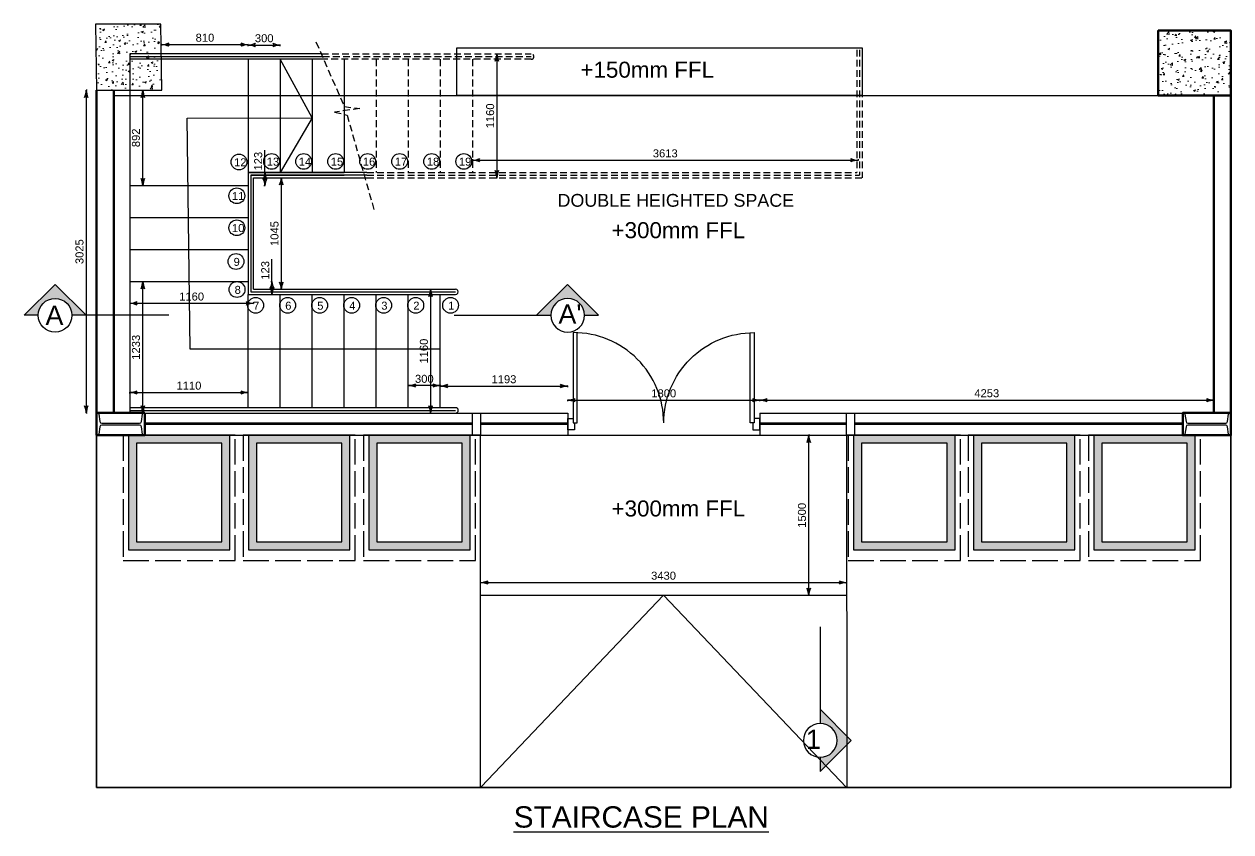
# Model space of a CAD drawing. Header units: millimetres. Extents: x 68727 to 319899, y -4876 to 265722.
# Drawn here: x 160674 to 171979, y 9006 to 16577 of the extents above; entities that cross this region are included whole.
import ezdxf

# ---------------------------------------------------------------- set-up
doc = ezdxf.new("R2010")
doc.units = ezdxf.units.MM
for name, pattern in [('ACAD_ISO02W100', [15, 12, -3]), ('DASHED2', [0.375, 0.25, -0.125]), ('HIDDEN', [9.525, 6.35, -3.175])]:
    doc.linetypes.add(name, pattern=pattern)
for name, color, linetype, lineweight in [('A-FURN', 6, 'Continuous', 35), ('DIMENTIONS', 7, 'Continuous', 25), ('HACH', 252, 'Continuous', 13), ('HAT', 9, 'Continuous', 13), ('LS_DR_Wall', 7, 'Continuous', 35), ('SECTIONS', 10, 'Continuous', 25), ('wall', 5, 'Continuous', 30), ('Walls', 2, 'Continuous', 30)]:
    doc.layers.add(name, color=color, linetype=linetype, lineweight=lineweight)
for name, color, linetype in [('beam', 1, 'DASHED2'), ('COL', 4, 'Continuous'), ('FURNITURE', 24, 'Continuous'), ('glass', 151, 'Continuous'), ('POLY', 6, 'Continuous'), ('TEXT', 2, 'Continuous'), ('Walls & Columns', 7, 'Continuous')]:
    doc.layers.add(name, color=color, linetype=linetype)
doc.layers.add('Furnitures', color=7, linetype='Continuous', lineweight=25, true_color=0x753b00)
doc.styles.add('2010 G', font='times.ttf')
doc.styles.add('ANNTEXT', font='romans.shx')
doc.styles.get("Standard").update_dxf_attribs({"font": 'arial.ttf'})
doc.dimstyles.new('SC-25', dxfattribs={"dimtxt": 75, "dimasz": 0.4, "dimexe": 1, "dimexo": 100, "dimgap": 25, "dimtad": 1, "dimdec": 0, "dimzin": 0, "dimdsep": 46, "dimtxsty": 'Standard', "dimblk1": 'A1', "dimblk2": 'A1', "dimsah": 1, "dimcen": 0.09, "dimdle": 3, "dimclrd": 1, "dimclre": 1, "dimclrt": 1, "dimadec": 0, "dimazin": 0, "dimtfac": 1, "dimtdec": 0, "dimtofl": 0, "dimtmove": 0, "dimatfit": 2, "dimldrblk": 'A1', "dimfxl": 10, "dimfxlon": 1, "dimtolj": 1, "dimtzin": 0, "dimarcsym": 0})
pattern_1 = [(50, (-671580.46, -178577.38), (182.18467, -15.939086), [19.05, -209.55]), (355, (-671580.46, -178577.38), (-35.24342, 191.056845), [15.24, -167.640584]), (100.451445, (-671565.28, -178578.71), (146.941247, 175.117752), [16.19001, -178.090245]), (46.1842, (-671580.46, -178526.58), (271.07904, -42.04233), [28.575, -314.325]), (96.635558, (-671557.87, -178530.08), (237.404134, 247.426125), [24.28502, -267.13561]), (351.18415, (-671580.46, -178526.58), (237.40413, 247.426125), [22.85997, -251.45973]), (21, (-671555.06, -178539.28), (151.61439, -102.265198), [19.05, -209.55]), (326, (-671555.06, -178539.28), (61.80203, 184.187966), [15.24, -167.64]), (71.451445, (-671542.43, -178547.8), (213.41642, 81.92277), [16.19001, -178.089938]), (37.5, (-671580.465, -178577.38), (3.0886033, 84.555039), [0, -165.608, 0, -170.18, 0, -168.275]), (7.5, (-671580.46, -178577.38), (66.8196625, 100.180575), [0, -97.028, 0, -161.798, 0, -64.135]), (327.5, (-671637.107, -178577.38), (135.590595, -5.728744), [0, -63.5, 0, -198.12, 0, -262.89]), (317.5, (-671662.51, -178577.38), (148.129181, 25.426491), [0, -82.55, 0, -131.572, 0, -186.69])]

# ---------------------------------------------------------------- blocks, each defined once
blk = doc.blocks.new('SECL')
at = {"layer": 'Walls', "linetype": 'Continuous'}
blk.add_hatch(color=252, dxfattribs=at).paths.add_polyline_path([(144.9, -140.4), (0, -285.3), (0, -219.4, 0.414214), (79, -140.4, 0.414214), (0, -61.3), (0, 4.6)])
at = {"layer": 'beam', "color": 1, "linetype": 'Continuous', "ltscale": 0.5}
blk.add_lwpolyline([(0, -61.3), (0, 4.6), (145, -140.7), (0, -286.5), (0, -219.4)], dxfattribs=at)
at = {"layer": 'Walls', "color": 1, "linetype": 'Continuous'}
blk.add_line((0, -672.4), (0, -219.4), dxfattribs=at)
blk.add_circle((0, -140.4), 79, dxfattribs=at)
blk = doc.blocks.new('COL')
at = {"layer": 'COL'}
blk.add_lwpolyline([(451, 0), (441, 0, -0.374036), (430, 9), (420, 80, 0.374036), (403, 95), (48, 95, 0.374036), (31, 80), (21, 9, -0.374036), (10, 0), (0, 0), (0, 209), (10, 209, -0.374036), (21, 199), (31, 128, 0.374036), (48, 113), (403, 113, 0.374036), (420, 128), (430, 199, -0.374036), (441, 209), (451, 209)], format="xyb", close=True, dxfattribs=at)
at = {"layer": 'LS_DR_Wall', "lineweight": 50, "ltscale": 0.25}
blk.add_lwpolyline([(451, 209), (0, 209), (0, 0), (451, 0)], close=True, dxfattribs=at)
blk = doc.blocks.new('STR')
at = {"layer": 'FURNITURE', "linetype": 'HIDDEN', "ltscale": 10}
for p, q in [((1083, 3415), (3045, 3415)), ((6096, 3455), (6096, 2305)), ((6121, 3455), (6121, 2280)), ((6146, 3455), (6146, 2255)), ((1092, 3390), (3045, 3390)), ((3045, 3365), (1101, 3365)), ((1593, 3365), (1593, 2305)), ((1893, 3365), (1893, 2305)), ((2193, 3365), (2193, 2305)), ((2493, 3365), (2493, 2305)), ((1506, 2305), (6096, 2305)), ((1506, 2305), (5446, 2305)), ((1506, 2280), (6121, 2280)), ((1506, 2280), (5471, 2280)), ((1506, 2255), (6146, 2255))]:
    blk.add_line(p, q, dxfattribs=at)
at = {"layer": 'FURNITURE'}
for p, q in [((-717, 3390), (1092, 3390)), ((1101, 3365), (-717, 3365)), ((393, 3365), (393, 2305)), ((693, 3365), (693, 2305)), ((993, 3365), (993, 2305)), ((1293, 3365), (1293, 2305)), ((393, 2305), (1293, 2305)), ((418, 2280), (1293, 2280)), ((393, 100), (393, 1160)), ((393, 1160), (2336, 1160)), ((393, 1160), (2336, 1160)), ((418, 1185), (2336, 1185)), ((418, 1185), (2336, 1185)), ((443, 1210), (2336, 1210)), ((443, 1210), (2336, 1210)), ((443, 1210), (2336, 1210)), ((693, 100), (693, 1160)), ((993, 100), (993, 1160)), ((1293, 100), (1293, 1160)), ((1593, 100), (1593, 1160)), ((1893, 100), (1893, 1160)), ((2193, 100), (2193, 1160)), ((2179, 650), (244, 650)), ((2336, 100), (-717, 100)), ((-717, 75), (2336, 75)), ((-717, 50), (2336, 50))]:
    blk.add_line(p, q, dxfattribs=at)
at = {"layer": 'FURNITURE', "linetype": 'HIDDEN', "ltscale": 10}
blk.add_lwpolyline([(1028, 3528), (1293, 2923), (1438, 2904), (1201, 2870), (1201, 2870), (1319, 2843), (1577, 1937)], dxfattribs=at)
at = {"layer": 'FURNITURE'}
for points in [[(1083, 3415), (-717, 3415), (-717, 50)], [(2193, 650), (-150, 647), (-179, 2814), (993, 2816), (693, 3365)], [(993, 2816), (693, 2305)], [(1506, 2305), (393, 2305), (393, 1160)], [(1506, 2280), (418, 2280), (418, 1185)], [(-717, 2183), (393, 2183)], [(443, 1210), (443, 2255), (1506, 2255)], [(-717, 1883), (393, 1883)], [(-717, 1583), (393, 1583)], [(-717, 1283), (393, 1283)]]:
    blk.add_lwpolyline(points, dxfattribs=at)
at = {"layer": 'FURNITURE', "linetype": 'HIDDEN', "ltscale": 10}
blk.add_arc((3045, 3390), 25, 270, 90, dxfattribs=at)
at = {"layer": 'FURNITURE'}
for centre, end in [((2336, 1185), 90.0297), ((2336, 75), 90)]:
    blk.add_arc(centre, 25, 270, end, dxfattribs=at)
blk = doc.blocks.new('main door')
at = {"layer": 'Furnitures'}
for points in [[(900, 64, 0.414214), (53, 911), (53, 64), (90, 64), (90, 910)], [(900, 64, -0.414214), (1747, 911), (1747, 64), (1710, 64), (1710, 910)]]:
    blk.add_lwpolyline(points, format="xyb", dxfattribs=at)
for points in [[(64, 0), (0, 0), (0, 106), (53, 106), (53, 64), (64, 64)], [(1736, 0), (1800, 0), (1800, 106), (1747, 106), (1747, 64), (1736, 64)]]:
    blk.add_lwpolyline(points, close=True, dxfattribs=at)
blk = doc.blocks.new('A1')
at = {"layer": 'wall', "color": 1}
for p, q in [((-138, 0), (-167, 40)), ((-167, -40), (-138, 0))]:
    blk.add_line(p, q, dxfattribs=at)
for centre, start, end in [((53, 586), 248, 264.8035), ((53, -586), 95.1965, 112)]:
    blk.add_arc(centre, 589, start, end, dxfattribs=at)
blk = doc.blocks.new('*D814')
at = {"layer": 'Defpoints', "color": 0, "transparency": 16777216}
for p in [(161513, 15957), (161256, 12932), (161579, 12932)]:
    blk.add_point(p, dxfattribs=at)
at = {"layer": 'POLY', "color": 1, "lineweight": -2, "transparency": 16777216}
for p, q in [((161266, 15957), (161255, 15957)), ((161256, 15956), (161256, 12932)), ((161266, 12932), (161255, 12932))]:
    blk.add_line(p, q, dxfattribs=at)
at = {"layer": 'POLY', "color": 1, "lineweight": -2, "transparency": 16777216, "xscale": 0.4, "yscale": 0.4, "zscale": 0.4}
for p, rotation in [((161256, 15957), 90), ((161256, 12932), 270)]:
    blk.add_blockref('A1', p, dxfattribs=dict(at, rotation=rotation))
at = {"layer": 'POLY', "color": 1, "transparency": 16777216, "insert": (161193, 14444), "char_height": 75, "attachment_point": 5, "rotation": 90}
blk.add_mtext('\\A1;3025', dxfattribs=at)
blk = doc.blocks.new('*D815')
at = {"layer": 'Defpoints', "color": 0, "transparency": 16777216}
for p in [(167566, 13053), (165766, 12932), (167566, 12932)]:
    blk.add_point(p, dxfattribs=at)
at = {"layer": 'POLY', "color": 1, "lineweight": -2, "transparency": 16777216}
for p, q in [((165766, 13043), (165766, 13054)), ((165766, 13053), (167565, 13053)), ((167566, 13043), (167566, 13054))]:
    blk.add_line(p, q, dxfattribs=at)
at = {"layer": 'POLY', "color": 1, "lineweight": -2, "transparency": 16777216, "xscale": 0.4, "yscale": 0.4, "zscale": 0.4, "rotation": 180}
blk.add_blockref('A1', (165766, 13053), dxfattribs=at)
at = {"layer": 'POLY', "color": 1, "lineweight": -2, "transparency": 16777216, "xscale": 0.4, "yscale": 0.4, "zscale": 0.4}
blk.add_blockref('A1', (167566, 13053), dxfattribs=at)
at = {"layer": 'POLY', "color": 1, "transparency": 16777216, "insert": (166666, 13116), "char_height": 75, "attachment_point": 5}
blk.add_mtext('\\A1;1800', dxfattribs=at)
blk = doc.blocks.new('*D816')
at = {"layer": 'Defpoints', "color": 0, "transparency": 16777216}
for p in [(171819, 13053), (167566, 12932), (171819, 12932)]:
    blk.add_point(p, dxfattribs=at)
at = {"layer": 'POLY', "color": 1, "lineweight": -2, "transparency": 16777216}
for p, q in [((167566, 13043), (167566, 13054)), ((167566, 13053), (171818, 13053)), ((171819, 13043), (171819, 13054))]:
    blk.add_line(p, q, dxfattribs=at)
at = {"layer": 'POLY', "color": 1, "lineweight": -2, "transparency": 16777216, "xscale": 0.4, "yscale": 0.4, "zscale": 0.4, "rotation": 180}
blk.add_blockref('A1', (167566, 13053), dxfattribs=at)
at = {"layer": 'POLY', "color": 1, "lineweight": -2, "transparency": 16777216, "xscale": 0.4, "yscale": 0.4, "zscale": 0.4}
blk.add_blockref('A1', (171819, 13053), dxfattribs=at)
at = {"layer": 'POLY', "color": 1, "transparency": 16777216, "insert": (169692, 13117), "char_height": 75, "attachment_point": 5}
blk.add_mtext('\\A1;4253', dxfattribs=at)
blk = doc.blocks.new('*D818')
at = {"layer": 'Defpoints', "color": 0, "transparency": 16777216}
for p in [(164573, 14092), (164482, 12932), (164573, 12932)]:
    blk.add_point(p, dxfattribs=at)
at = {"layer": 'POLY', "color": 1, "lineweight": -2, "transparency": 16777216}
for p, q in [((164482, 14092), (164481, 14092)), ((164482, 14091), (164482, 12932)), ((164482, 12932), (164481, 12932))]:
    blk.add_line(p, q, dxfattribs=at)
at = {"layer": 'POLY', "color": 1, "lineweight": -2, "transparency": 16777216, "xscale": 0.4, "yscale": 0.4, "zscale": 0.4}
for p, rotation in [((164482, 14092), 90), ((164482, 12932), 270)]:
    blk.add_blockref('A1', p, dxfattribs=dict(at, rotation=rotation))
at = {"layer": 'POLY', "color": 1, "transparency": 16777216, "insert": (164419, 13512), "char_height": 75, "attachment_point": 5, "rotation": 90}
blk.add_mtext('\\A1;1160', dxfattribs=at)
blk = doc.blocks.new('*D819')
at = {"layer": 'Defpoints', "color": 0, "transparency": 16777216}
for p in [(164273, 13189), (164273, 13053), (164573, 13053)]:
    blk.add_point(p, dxfattribs=at)
at = {"layer": 'POLY', "color": 1, "lineweight": -2, "transparency": 16777216}
for p, q in [((164273, 13179), (164273, 13190)), ((164573, 13189), (164274, 13189)), ((164573, 13179), (164573, 13190))]:
    blk.add_line(p, q, dxfattribs=at)
at = {"layer": 'POLY', "color": 1, "lineweight": -2, "transparency": 16777216, "xscale": 0.4, "yscale": 0.4, "zscale": 0.4, "rotation": 180}
blk.add_blockref('A1', (164273, 13189), dxfattribs=at)
at = {"layer": 'POLY', "color": 1, "lineweight": -2, "transparency": 16777216, "xscale": 0.4, "yscale": 0.4, "zscale": 0.4}
blk.add_blockref('A1', (164573, 13189), dxfattribs=at)
at = {"layer": 'POLY', "color": 1, "transparency": 16777216, "insert": (164423, 13252), "char_height": 75, "attachment_point": 5}
blk.add_mtext('\\A1;300', dxfattribs=at)
blk = doc.blocks.new('*D820')
at = {"layer": 'Defpoints', "color": 0, "transparency": 16777216}
for p in [(162773, 14164), (162996, 14164), (162773, 14042)]:
    blk.add_point(p, dxfattribs=at)
at = {"layer": 'POLY', "color": 1, "lineweight": -2, "transparency": 16777216}
for p, q in [((162996, 14164), (162996, 14373)), ((162986, 14164), (162997, 14164)), ((162996, 14042), (162996, 14164)), ((162986, 14042), (162997, 14042))]:
    blk.add_line(p, q, dxfattribs=at)
at = {"layer": 'POLY', "color": 1, "lineweight": -2, "transparency": 16777216, "xscale": 0.4, "yscale": 0.4, "zscale": 0.4}
for p, rotation in [((162996, 14164), 90), ((162996, 14042), 270)]:
    blk.add_blockref('A1', p, dxfattribs=dict(at, rotation=rotation))
at = {"layer": 'POLY', "color": 1, "transparency": 16777216, "insert": (162933, 14269), "char_height": 75, "attachment_point": 5, "rotation": 90}
blk.add_mtext('\\A1;123', dxfattribs=at)
blk = doc.blocks.new('*D821')
at = {"layer": 'Defpoints', "color": 0, "transparency": 16777216}
for p in [(162773, 15187), (162930, 15187), (162773, 15064)]:
    blk.add_point(p, dxfattribs=at)
at = {"layer": 'POLY', "color": 1, "lineweight": -2, "transparency": 16777216}
for p, q in [((162930, 15187), (162930, 15396)), ((162920, 15187), (162931, 15187)), ((162930, 15065), (162930, 15186)), ((162920, 15064), (162931, 15064))]:
    blk.add_line(p, q, dxfattribs=at)
at = {"layer": 'POLY', "color": 1, "lineweight": -2, "transparency": 16777216, "xscale": 0.4, "yscale": 0.4, "zscale": 0.4}
for p, rotation in [((162930, 15187), 90), ((162930, 15064), 270)]:
    blk.add_blockref('A1', p, dxfattribs=dict(at, rotation=rotation))
at = {"layer": 'POLY', "color": 1, "transparency": 16777216, "insert": (162867, 15292), "char_height": 75, "attachment_point": 5, "rotation": 90}
blk.add_mtext('\\A1;123', dxfattribs=at)
blk = doc.blocks.new('*D822')
at = {"layer": 'Defpoints', "color": 0, "transparency": 16777216}
for p in [(161663, 14164), (161786, 14164), (161663, 12932)]:
    blk.add_point(p, dxfattribs=at)
at = {"layer": 'POLY', "color": 1, "lineweight": -2, "transparency": 16777216}
for p, q in [((161776, 14164), (161787, 14164)), ((161786, 12932), (161786, 14164)), ((161776, 12932), (161787, 12932))]:
    blk.add_line(p, q, dxfattribs=at)
at = {"layer": 'POLY', "color": 1, "lineweight": -2, "transparency": 16777216, "xscale": 0.4, "yscale": 0.4, "zscale": 0.4}
for p, rotation in [((161786, 14164), 90), ((161786, 12932), 270)]:
    blk.add_blockref('A1', p, dxfattribs=dict(at, rotation=rotation))
at = {"layer": 'POLY', "color": 1, "transparency": 16777216, "insert": (161722, 13548), "char_height": 75, "attachment_point": 5, "rotation": 90}
blk.add_mtext('\\A1;1233', dxfattribs=at)
blk = doc.blocks.new('*D823')
at = {"layer": 'Defpoints', "color": 0, "transparency": 16777216}
for p in [(162773, 13125), (161663, 12982), (162773, 12982)]:
    blk.add_point(p, dxfattribs=at)
at = {"layer": 'POLY', "color": 1, "lineweight": -2, "transparency": 16777216}
for p, q in [((161663, 13115), (161663, 13126)), ((161664, 13125), (162773, 13125)), ((162773, 13115), (162773, 13126))]:
    blk.add_line(p, q, dxfattribs=at)
at = {"layer": 'POLY', "color": 1, "lineweight": -2, "transparency": 16777216, "xscale": 0.4, "yscale": 0.4, "zscale": 0.4, "rotation": 180}
blk.add_blockref('A1', (161663, 13125), dxfattribs=at)
at = {"layer": 'POLY', "color": 1, "lineweight": -2, "transparency": 16777216, "xscale": 0.4, "yscale": 0.4, "zscale": 0.4}
blk.add_blockref('A1', (162773, 13125), dxfattribs=at)
at = {"layer": 'POLY', "color": 1, "transparency": 16777216, "insert": (162218, 13188), "char_height": 75, "attachment_point": 5}
blk.add_mtext('\\A1;1110', dxfattribs=at)
blk = doc.blocks.new('*D824')
at = {"layer": 'Defpoints', "color": 0, "transparency": 16777216}
for p in [(161663, 15957), (161786, 15957), (161663, 15064)]:
    blk.add_point(p, dxfattribs=at)
at = {"layer": 'POLY', "color": 1, "lineweight": -2, "transparency": 16777216}
for p, q in [((161776, 15957), (161787, 15957)), ((161786, 15065), (161786, 15956)), ((161776, 15064), (161787, 15064))]:
    blk.add_line(p, q, dxfattribs=at)
at = {"layer": 'POLY', "color": 1, "lineweight": -2, "transparency": 16777216, "xscale": 0.4, "yscale": 0.4, "zscale": 0.4}
for p, rotation in [((161786, 15957), 90), ((161786, 15064), 270)]:
    blk.add_blockref('A1', p, dxfattribs=dict(at, rotation=rotation))
at = {"layer": 'POLY', "color": 1, "transparency": 16777216, "insert": (161722, 15511), "char_height": 75, "attachment_point": 5, "rotation": 90}
blk.add_mtext('\\A1;892', dxfattribs=at)
blk = doc.blocks.new('*D825')
at = {"layer": 'Defpoints', "color": 0, "transparency": 16777216}
for p in [(162773, 16385), (161963, 15957), (162773, 15957)]:
    blk.add_point(p, dxfattribs=at)
at = {"layer": 'POLY', "color": 1, "lineweight": -2, "transparency": 16777216}
for p, q in [((161963, 16375), (161963, 16386)), ((161964, 16385), (162773, 16385)), ((162773, 16375), (162773, 16386))]:
    blk.add_line(p, q, dxfattribs=at)
at = {"layer": 'POLY', "color": 1, "lineweight": -2, "transparency": 16777216, "xscale": 0.4, "yscale": 0.4, "zscale": 0.4, "rotation": 180}
blk.add_blockref('A1', (161963, 16385), dxfattribs=at)
at = {"layer": 'POLY', "color": 1, "lineweight": -2, "transparency": 16777216, "xscale": 0.4, "yscale": 0.4, "zscale": 0.4}
blk.add_blockref('A1', (162773, 16385), dxfattribs=at)
at = {"layer": 'POLY', "color": 1, "transparency": 16777216, "insert": (162368, 16449), "char_height": 75, "attachment_point": 5}
blk.add_mtext('\\A1;810', dxfattribs=at)
blk = doc.blocks.new('*D826')
at = {"layer": 'Defpoints', "color": 0, "transparency": 16777216}
for p in [(163073, 16381), (162773, 16247), (163073, 16247)]:
    blk.add_point(p, dxfattribs=at)
at = {"layer": 'POLY', "color": 1, "lineweight": -2, "transparency": 16777216}
for p, q in [((162773, 16371), (162773, 16382)), ((162774, 16381), (163073, 16381)), ((163073, 16371), (163073, 16382))]:
    blk.add_line(p, q, dxfattribs=at)
at = {"layer": 'POLY', "color": 1, "lineweight": -2, "transparency": 16777216, "xscale": 0.4, "yscale": 0.4, "zscale": 0.4, "rotation": 180}
blk.add_blockref('A1', (162773, 16381), dxfattribs=at)
at = {"layer": 'POLY', "color": 1, "lineweight": -2, "transparency": 16777216, "xscale": 0.4, "yscale": 0.4, "zscale": 0.4}
blk.add_blockref('A1', (163073, 16381), dxfattribs=at)
at = {"layer": 'POLY', "color": 1, "transparency": 16777216, "insert": (162923, 16444), "char_height": 75, "attachment_point": 5}
blk.add_mtext('\\A1;300', dxfattribs=at)
blk = doc.blocks.new('*D827')
at = {"layer": 'Defpoints', "color": 0, "transparency": 16777216}
for p in [(164873, 15717), (168486, 15717), (168486, 15301)]:
    blk.add_point(p, dxfattribs=at)
at = {"layer": 'POLY', "color": 1, "lineweight": -2, "transparency": 16777216}
for p, q in [((164873, 15311), (164873, 15300)), ((164874, 15301), (168486, 15301)), ((168486, 15311), (168486, 15300))]:
    blk.add_line(p, q, dxfattribs=at)
at = {"layer": 'POLY', "color": 1, "lineweight": -2, "transparency": 16777216, "xscale": 0.4, "yscale": 0.4, "zscale": 0.4, "rotation": 180}
blk.add_blockref('A1', (164873, 15301), dxfattribs=at)
at = {"layer": 'POLY', "color": 1, "lineweight": -2, "transparency": 16777216, "xscale": 0.4, "yscale": 0.4, "zscale": 0.4}
blk.add_blockref('A1', (168486, 15301), dxfattribs=at)
at = {"layer": 'POLY', "color": 1, "transparency": 16777216, "insert": (166680, 15365), "char_height": 75, "attachment_point": 5}
blk.add_mtext('\\A1;3613', dxfattribs=at)
blk = doc.blocks.new('*D828')
at = {"layer": 'Defpoints', "color": 0, "transparency": 16777216}
for p in [(164873, 16297), (164873, 15137), (165103, 15137)]:
    blk.add_point(p, dxfattribs=at)
at = {"layer": 'POLY', "color": 1, "lineweight": -2, "transparency": 16777216}
for p, q in [((165093, 16297), (165104, 16297)), ((165103, 16296), (165103, 15137)), ((165093, 15137), (165104, 15137))]:
    blk.add_line(p, q, dxfattribs=at)
at = {"layer": 'POLY', "color": 1, "lineweight": -2, "transparency": 16777216, "xscale": 0.4, "yscale": 0.4, "zscale": 0.4}
for p, rotation in [((165103, 16297), 90), ((165103, 15137), 270)]:
    blk.add_blockref('A1', p, dxfattribs=dict(at, rotation=rotation))
at = {"layer": 'POLY', "color": 1, "transparency": 16777216, "insert": (165040, 15717), "char_height": 75, "attachment_point": 5, "rotation": 90}
blk.add_mtext('\\A1;1160', dxfattribs=at)
blk = doc.blocks.new('*D829')
at = {"layer": 'Defpoints', "color": 0, "transparency": 16777216}
for p in [(162823, 15137), (162823, 14092), (163083, 14092)]:
    blk.add_point(p, dxfattribs=at)
at = {"layer": 'POLY', "color": 1, "lineweight": -2, "transparency": 16777216}
for p, q in [((163073, 15137), (163084, 15137)), ((163083, 15136), (163083, 14092)), ((163073, 14092), (163084, 14092))]:
    blk.add_line(p, q, dxfattribs=at)
at = {"layer": 'POLY', "color": 1, "lineweight": -2, "transparency": 16777216, "xscale": 0.4, "yscale": 0.4, "zscale": 0.4}
for p, rotation in [((163083, 15137), 90), ((163083, 14092), 270)]:
    blk.add_blockref('A1', p, dxfattribs=dict(at, rotation=rotation))
at = {"layer": 'POLY', "color": 1, "transparency": 16777216, "insert": (163020, 14614), "char_height": 75, "attachment_point": 5, "rotation": 90}
blk.add_mtext('\\A1;1045', dxfattribs=at)
blk = doc.blocks.new('*D831')
at = {"layer": 'Defpoints', "color": 0, "transparency": 16777216}
for p in [(161663, 14870), (162823, 14870), (162823, 13960)]:
    blk.add_point(p, dxfattribs=at)
at = {"layer": 'POLY', "color": 1, "lineweight": -2, "transparency": 16777216}
for p, q in [((161663, 13970), (161663, 13959)), ((161664, 13960), (162823, 13960)), ((162823, 13970), (162823, 13959))]:
    blk.add_line(p, q, dxfattribs=at)
at = {"layer": 'POLY', "color": 1, "lineweight": -2, "transparency": 16777216, "xscale": 0.4, "yscale": 0.4, "zscale": 0.4, "rotation": 180}
blk.add_blockref('A1', (161663, 13960), dxfattribs=at)
at = {"layer": 'POLY', "color": 1, "lineweight": -2, "transparency": 16777216, "xscale": 0.4, "yscale": 0.4, "zscale": 0.4}
blk.add_blockref('A1', (162823, 13960), dxfattribs=at)
at = {"layer": 'POLY', "color": 1, "transparency": 16777216, "insert": (162243, 14023), "char_height": 75, "attachment_point": 5}
blk.add_mtext('\\A1;1160', dxfattribs=at)
blk = doc.blocks.new('*D832')
at = {"layer": 'Defpoints', "color": 0, "transparency": 16777216}
for p in [(164573, 13301), (165766, 13185), (165766, 12932)]:
    blk.add_point(p, dxfattribs=at)
at = {"layer": 'POLY', "color": 1, "lineweight": -2, "transparency": 16777216}
for p, q in [((164573, 13195), (164573, 13184)), ((164574, 13185), (165765, 13185)), ((165766, 13175), (165766, 13186))]:
    blk.add_line(p, q, dxfattribs=at)
at = {"layer": 'POLY', "color": 1, "lineweight": -2, "transparency": 16777216, "xscale": 0.4, "yscale": 0.4, "zscale": 0.4, "rotation": 180}
blk.add_blockref('A1', (164573, 13185), dxfattribs=at)
at = {"layer": 'POLY', "color": 1, "lineweight": -2, "transparency": 16777216, "xscale": 0.4, "yscale": 0.4, "zscale": 0.4}
blk.add_blockref('A1', (165766, 13185), dxfattribs=at)
at = {"layer": 'POLY', "color": 1, "transparency": 16777216, "insert": (165169, 13248), "char_height": 75, "attachment_point": 5}
blk.add_mtext('\\A1;1193', dxfattribs=at)
blk = doc.blocks.new('*D896')
at = {"layer": 'Defpoints', "color": 0, "transparency": 16777216}
for p in [(168024, 12723), (168394, 12723), (168379, 11223)]:
    blk.add_point(p, dxfattribs=at)
at = {"layer": 'POLY', "color": 1, "lineweight": -2, "transparency": 16777216}
for p, q in [((168034, 12723), (168023, 12723)), ((168024, 11224), (168024, 12723)), ((168034, 11223), (168023, 11223))]:
    blk.add_line(p, q, dxfattribs=at)
at = {"layer": 'POLY', "color": 1, "lineweight": -2, "transparency": 16777216, "xscale": 0.4, "yscale": 0.4, "zscale": 0.4}
for p, rotation in [((168024, 12723), 90), ((168024, 11223), 270)]:
    blk.add_blockref('A1', p, dxfattribs=dict(at, rotation=rotation))
at = {"layer": 'POLY', "color": 1, "transparency": 16777216, "insert": (167961, 11973), "char_height": 75, "attachment_point": 5, "rotation": 90}
blk.add_mtext('\\A1;1500', dxfattribs=at)
blk = doc.blocks.new('*D897')
at = {"layer": 'Defpoints', "color": 0, "transparency": 16777216}
for p in [(168379, 11343), (164950, 11223), (168379, 11223)]:
    blk.add_point(p, dxfattribs=at)
at = {"layer": 'POLY', "color": 1, "lineweight": -2, "transparency": 16777216}
for p, q in [((164950, 11333), (164950, 11344)), ((164951, 11343), (168378, 11343)), ((168379, 11333), (168379, 11344))]:
    blk.add_line(p, q, dxfattribs=at)
at = {"layer": 'POLY', "color": 1, "lineweight": -2, "transparency": 16777216, "xscale": 0.4, "yscale": 0.4, "zscale": 0.4, "rotation": 180}
blk.add_blockref('A1', (164950, 11343), dxfattribs=at)
at = {"layer": 'POLY', "color": 1, "lineweight": -2, "transparency": 16777216, "xscale": 0.4, "yscale": 0.4, "zscale": 0.4}
blk.add_blockref('A1', (168379, 11343), dxfattribs=at)
at = {"layer": 'POLY', "color": 1, "transparency": 16777216, "insert": (166664, 11407), "char_height": 75, "attachment_point": 5}
blk.add_mtext('\\A1;3430', dxfattribs=at)

msp = doc.modelspace()

# ---------------------------------------------------------------- hatches: boundary and pattern name
at = {"layer": 'HACH'}
h = msp.add_hatch(dxfattribs=at)
h.set_pattern_fill('AR-CONC', color=256)
h.set_pattern_definition(pattern_1)
h.paths.add_polyline_path([(161954, 16576.9), (161343.9, 16576.7), (161353.1, 15956.9), (161963.2, 15956.9)])
h = msp.add_hatch(dxfattribs=at)
h.set_pattern_fill('AR-CONC', color=256)
h.set_pattern_definition(pattern_1)
h.paths.add_polyline_path([(171298.6, 15906.4), (171978.6, 15906.4), (171978.6, 16516.4), (171298.6, 16516.4)])
at = {"layer": 'HACH', "transparency": 33554508}
h = msp.add_hatch(dxfattribs=at)
h.set_pattern_fill('ANGLE', color=256)
h.set_pattern_definition([(0, (22979.031, 31239.246), (0, 6.985), [5.08, -1.905]), (90, (22979.031, 31239.246), (-6.985, 4e-16), [5.08, -1.905])])
h.paths.add_polyline_path([(162602, 12286.2), (162527, 12286.2), (162527, 11723.3), (161727, 11723.3), (161727, 12286.2), (161652, 12286.2), (161652, 11648.3), (162602, 11648.3)])
h.paths.add_polyline_path([(161727, 12313.7), (161652, 12313.7), (161652, 12286.2), (161727, 12286.2)])
h.paths.add_polyline_path([(161727, 12648.3), (162527, 12648.3), (162527, 12313.7), (162602, 12313.7), (162602, 12723.3), (161652, 12723.3), (161652, 12313.7), (161727, 12313.7)])
h.paths.add_polyline_path([(162602, 12313.7), (162527, 12313.7), (162527, 12286.2), (162602, 12286.2)])
h = msp.add_hatch(dxfattribs=at)
h.set_pattern_fill('ANGLE', color=256)
h.set_pattern_definition([(0, (24102.574, 31239.246), (0, 6.985), [5.08, -1.905]), (90, (24102.574, 31239.246), (-6.985, 4e-16), [5.08, -1.905])])
h.paths.add_polyline_path([(163725.5, 12286.2), (163650.5, 12286.2), (163650.5, 11723.3), (162850.5, 11723.3), (162850.5, 12286.2), (162775.5, 12286.2), (162775.5, 11648.3), (163725.5, 11648.3)])
h.paths.add_polyline_path([(162850.5, 12313.7), (162775.5, 12313.7), (162775.5, 12286.2), (162850.5, 12286.2)])
h.paths.add_polyline_path([(162850.5, 12648.3), (163650.5, 12648.3), (163650.5, 12313.7), (163725.5, 12313.7), (163725.5, 12723.3), (162775.5, 12723.3), (162775.5, 12313.7), (162850.5, 12313.7)])
h.paths.add_polyline_path([(163725.5, 12313.7), (163650.5, 12313.7), (163650.5, 12286.2), (163725.5, 12286.2)])
h = msp.add_hatch(dxfattribs=at)
h.set_pattern_fill('ANGLE', color=256)
h.set_pattern_definition([(0, (25230.1736, 31239.246), (0, 6.985), [5.08, -1.905]), (90, (25230.1736, 31239.246), (-6.985, 4e-16), [5.08, -1.905])])
h.paths.add_polyline_path([(164853.1, 12286.2), (164778.1, 12286.2), (164778.1, 11723.3), (163978.1, 11723.3), (163978.1, 12286.2), (163903.1, 12286.2), (163903.1, 11648.3), (164853.1, 11648.3)])
h.paths.add_polyline_path([(163978.1, 12313.7), (163903.1, 12313.7), (163903.1, 12286.2), (163978.1, 12286.2)])
h.paths.add_polyline_path([(163978.1, 12648.3), (164778.1, 12648.3), (164778.1, 12313.7), (164853.1, 12313.7), (164853.1, 12723.3), (163903.1, 12723.3), (163903.1, 12313.7), (163978.1, 12313.7)])
h.paths.add_polyline_path([(164853.1, 12313.7), (164778.1, 12313.7), (164778.1, 12286.2), (164853.1, 12286.2)])
h = msp.add_hatch(dxfattribs=at)
h.set_pattern_fill('ANGLE', color=256)
h.set_pattern_definition([(0, (29771.517, 31239.246), (0, 6.985), [5.08, -1.905]), (90, (29771.517, 31239.246), (-6.985, 4e-16), [5.08, -1.905])])
h.paths.add_polyline_path([(169394.5, 12286.2), (169319.5, 12286.2), (169319.5, 11723.3), (168519.5, 11723.3), (168519.5, 12286.2), (168444.5, 12286.2), (168444.5, 11648.3), (169394.5, 11648.3)])
h.paths.add_polyline_path([(168519.5, 12313.7), (168444.5, 12313.7), (168444.5, 12286.2), (168519.5, 12286.2)])
h.paths.add_polyline_path([(168519.5, 12648.3), (169319.5, 12648.3), (169319.5, 12313.7), (169394.5, 12313.7), (169394.5, 12723.3), (168444.5, 12723.3), (168444.5, 12313.7), (168519.5, 12313.7)])
h.paths.add_polyline_path([(169394.5, 12313.7), (169319.5, 12313.7), (169319.5, 12286.2), (169394.5, 12286.2)])
h = msp.add_hatch(dxfattribs=at)
h.set_pattern_fill('ANGLE', color=256)
h.set_pattern_definition([(0, (30895.0606, 31239.246), (0, 6.985), [5.08, -1.905]), (90, (30895.0606, 31239.246), (-6.985, 4e-16), [5.08, -1.905])])
h.paths.add_polyline_path([(170518, 12286.2), (170443, 12286.2), (170443, 11723.3), (169643, 11723.3), (169643, 12286.2), (169568, 12286.2), (169568, 11648.3), (170518, 11648.3)])
h.paths.add_polyline_path([(169643, 12313.7), (169568, 12313.7), (169568, 12286.2), (169643, 12286.2)])
h.paths.add_polyline_path([(169643, 12648.3), (170443, 12648.3), (170443, 12313.7), (170518, 12313.7), (170518, 12723.3), (169568, 12723.3), (169568, 12313.7), (169643, 12313.7)])
h.paths.add_polyline_path([(170518, 12313.7), (170443, 12313.7), (170443, 12286.2), (170518, 12286.2)])
h = msp.add_hatch(dxfattribs=at)
h.set_pattern_fill('ANGLE', color=256)
h.set_pattern_definition([(0, (32022.66, 31239.246), (0, 6.985), [5.08, -1.905]), (90, (32022.66, 31239.246), (-6.985, 4e-16), [5.08, -1.905])])
h.paths.add_polyline_path([(171645.6, 12286.2), (171570.6, 12286.2), (171570.6, 11723.3), (170770.6, 11723.3), (170770.6, 12286.2), (170695.6, 12286.2), (170695.6, 11648.3), (171645.6, 11648.3)])
h.paths.add_polyline_path([(170770.6, 12313.7), (170695.6, 12313.7), (170695.6, 12286.2), (170770.6, 12286.2)])
h.paths.add_polyline_path([(170770.6, 12648.3), (171570.6, 12648.3), (171570.6, 12313.7), (171645.6, 12313.7), (171645.6, 12723.3), (170695.6, 12723.3), (170695.6, 12313.7), (170770.6, 12313.7)])
h.paths.add_polyline_path([(171645.6, 12313.7), (171570.6, 12313.7), (171570.6, 12286.2), (171645.6, 12286.2)])

# ---------------------------------------------------------------- linework, layer by layer
at = {"color": 7}
msp.add_line((161513.1, 15906.4), (171978.6, 15906.4), dxfattribs=at)
for p, q in [((161353.1, 12723.3), (171978.6, 12723.3)), ((171978.5, 10323.3), (171978.6, 10323.3))]:
    msp.add_line(p, q)
msp.add_lwpolyline([(161954, 16576.9), (161343.9, 16576.7), (161353.1, 15956.9), (161963.2, 15956.9)], close=True)
for points in [[(161764, 12931.9), (165765.9, 12931.9), (165765.9, 12723.3)], [(167565.9, 12931.9), (171527.7, 12931.9)], [(167565.9, 12931.9), (167565.9, 12723.3)], [(161804, 12723.3), (171527.7, 12723.3)], [(164950.1, 11223.3), (168378.8, 11223.3)], [(164954.2, 9427.4), (166664.5, 11223.3)], [(166664.5, 11223.3), (168378.8, 9423.3)]]:
    msp.add_lwpolyline(points, dxfattribs=at)
at = {"color": 116, "linetype": 'ACAD_ISO02W100', "ltscale": 20, "true_color": 0x136734}
for points in [[(161602, 11548.3), (162652, 11548.3), (162652, 12723.3), (161602, 12723.3)], [(162725.5, 11548.3), (163775.5, 11548.3), (163775.5, 12723.3), (162725.5, 12723.3)], [(163853.1, 11548.3), (164903.1, 11548.3), (164903.1, 12723.3), (163853.1, 12723.3)], [(168394.5, 11548.3), (169444.5, 11548.3), (169444.5, 12723.3), (168394.5, 12723.3)], [(169518, 11548.3), (170568, 11548.3), (170568, 12723.3), (169518, 12723.3)], [(170645.6, 11548.3), (171695.6, 11548.3), (171695.6, 12723.3), (170645.6, 12723.3)]]:
    msp.add_lwpolyline(points, close=True, dxfattribs=at)
at = {"color": 11, "true_color": 0xf27172, "transparency": 33554508}
for points in [[(161652, 11648.3), (162602, 11648.3), (162602, 12723.3), (161652, 12723.3)], [(162775.5, 11648.3), (163725.5, 11648.3), (163725.5, 12723.3), (162775.5, 12723.3)], [(163903.1, 11648.3), (164853.1, 11648.3), (164853.1, 12723.3), (163903.1, 12723.3)], [(168444.5, 11648.3), (169394.5, 11648.3), (169394.5, 12723.3), (168444.5, 12723.3)], [(169568, 11648.3), (170518, 11648.3), (170518, 12723.3), (169568, 12723.3)], [(170695.6, 11648.3), (171645.6, 11648.3), (171645.6, 12723.3), (170695.6, 12723.3)], [(161727, 11723.3), (162527, 11723.3), (162527, 12648.3), (161727, 12648.3)], [(162850.5, 11723.3), (163650.5, 11723.3), (163650.5, 12648.3), (162850.5, 12648.3)], [(163978.1, 11723.3), (164778.1, 11723.3), (164778.1, 12648.3), (163978.1, 12648.3)], [(168519.5, 11723.3), (169319.5, 11723.3), (169319.5, 12648.3), (168519.5, 12648.3)], [(169643, 11723.3), (170443, 11723.3), (170443, 12648.3), (169643, 12648.3)], [(170770.6, 11723.3), (171570.6, 11723.3), (171570.6, 12648.3), (170770.6, 12648.3)]]:
    msp.add_lwpolyline(points, close=True, dxfattribs=at)
at = {"color": 7}
msp.add_lwpolyline([(168378.8, 12723.3), (168380.2, 9423.3), (164954.2, 9423.3, -0.4142136), (164950.1, 9427.4), (164950.1, 12723.3)], format="xyb", dxfattribs=at)
at = {"layer": 'A-FURN'}
msp.add_lwpolyline([(161353.1, 12723.3), (161353.1, 9423.3), (171978.5, 9423.3), (171978.5, 12723.3)], dxfattribs=at)
at = {"layer": 'DIMENTIONS'}
for centre in [(162686.6, 15284.4), (162992.4, 15290.1), (163292.4, 15290.1), (163592.4, 15290.1), (163892.4, 15290.1), (164192.4, 15290.1), (164492.4, 15290.1), (164792.4, 15290.1), (162667, 14968.2), (162667, 14668.2), (162659.1, 14351.9), (162668.8, 14089.6), (162842.5, 13941.2), (163142.5, 13941.2), (163442.5, 13941.2), (163742.5, 13941.2), (164042.5, 13941.2), (164342.5, 13941.2), (164669.1, 13941.2)]:
    msp.add_circle(centre, 74, dxfattribs=at)
at = {"layer": 'glass'}
for points in [[(161804, 12839), (164874.8, 12839)], [(161804, 12827), (164874.8, 12827)], [(164950.1, 12839), (165765.9, 12839)], [(164950.1, 12827), (165765.9, 12827)], [(167565.9, 12839), (168378.8, 12839)], [(167565.9, 12827), (168378.8, 12827)], [(168454.2, 12839), (171527.7, 12839)], [(168454.2, 12827), (171527.7, 12827)]]:
    msp.add_lwpolyline(points, dxfattribs=at)
at = {"layer": 'LS_DR_Wall', "lineweight": 50, "ltscale": 0.25}
for p, q in [((161353.1, 15956.9), (161353.1, 12723.3)), ((161513.1, 15956.9), (161513.1, 12931.9)), ((171818.6, 15906.4), (171818.6, 12931.9)), ((171978.6, 15906.4), (171978.6, 12723.3))]:
    msp.add_line(p, q, dxfattribs=at)
msp.add_lwpolyline([(171298.6, 15906.4), (171978.6, 15906.4), (171978.6, 16516.4), (171298.6, 16516.4)], close=True, dxfattribs=at)
at = {"layer": 'POLY'}
for points in [[(164950.1, 12723.3), (164874.8, 12723.3), (164874.8, 12931.9), (164950.1, 12931.9)], [(168454.2, 12723.3), (168378.8, 12723.3), (168378.8, 12931.9), (168454.2, 12931.9)]]:
    msp.add_lwpolyline(points, close=True, dxfattribs=at)
at = {"layer": 'SECTIONS', "lineweight": 30}
msp.add_lwpolyline([(164726.4, 16355.3), (168526.2, 16355.3), (168526.2, 15906.4), (164726.4, 15906.4)], close=True, dxfattribs=at)
msp.add_lwpolyline([(164726.4, 16355.3), (168526.2, 16355.3), (168526.2, 15906.4), (164726.4, 15906.4)], close=True, dxfattribs=at)

# ---------------------------------------------------------------- block references
at = {"layer": 'HAT', "color": 252, "yscale": 2, "zscale": 2}
for p, xscale, rotation in [((160683.3, 13847.7), 2, 90), ((166046.9, 13847.7), -2, 270), ((168131.9, 9582.6), -2, 180)]:
    msp.add_blockref('SECL', p, dxfattribs=dict(at, xscale=xscale, rotation=rotation))
at = {"layer": 'POLY'}
for name, p in [('STR', (162380, 12881.9)), ('main door', (165765.9, 12774.7)), ('COL', (161353.1, 12723.3)), ('COL', (171527.7, 12723.3))]:
    msp.add_blockref(name, p, dxfattribs=at)

# ---------------------------------------------------------------- texts
at = {"color": 7, "char_height": 150, "attachment_point": 1}
for s, insert in [('\\pxt5;+150mm FFL', (165885.4, 16224.7)), ('\\pxt5;+300mm FFL', (166176.8, 14720.5)), ('\\pxt5;+300mm FFL', (166176.8, 12112.1))]:
    msp.add_mtext_dynamic_manual_height_columns(s, width=24159.375, gutter_width=47.5, heights=[47.9], dxfattribs=dict(at, insert=insert))
at = {"layer": 'DIMENTIONS', "char_height": 75, "attachment_point": 1}
for s, insert in [('12', (162640.7, 15319.4)), ('13', (162946.5, 15325.1)), ('14', (163246.5, 15325.1)), ('15', (163546.5, 15325.1)), ('16', (163846.5, 15325.1)), ('17', (164146.5, 15325.1)), ('18', (164446.5, 15325.1)), ('19', (164746.5, 15325.1)), ('11', (162621.1, 15003.1)), ('10', (162621.1, 14703.1)), ('9', (162636.3, 14386)), ('8', (162645.9, 14123.7)), ('7', (162819.7, 13975.3)), ('6', (163119.7, 13975.3)), ('5', (163419.7, 13975.3)), ('4', (163719.7, 13975.3)), ('3', (164019.7, 13975.3)), ('2', (164319.7, 13975.3)), ('1', (164646.2, 13975.3))]:
    msp.add_mtext_dynamic_manual_height_columns(s, width=78.147, gutter_width=12.5, heights=[0], dxfattribs=dict(at, insert=insert))
at = {"layer": 'TEXT', "color": 3, "char_height": 180, "width": 2763.865, "style": '2010 G'}
for s, insert, attachment_point in [('{\\fArial|b0|i0|c0|p34;A}', (161042, 13937.5), 3), ("{\\fArial|b0|i0|c0|p34;A'}", (165895.4, 13769.7), 9), ('{\\fArial|b0|i0|c0|p34;1}', (168137.4, 9784.1), 9)]:
    msp.add_mtext(s, dxfattribs=dict(at, insert=insert, attachment_point=attachment_point))
at = {"layer": 'TEXT', "color": 6, "insert": (166455.3, 9144.7), "char_height": 200, "width": 5903.896, "attachment_point": 5, "style": 'ANNTEXT'}
msp.add_mtext('\\pxqc;{\\fArial|b0|i0|c0|p34;\\L\\C4;STAIRCASE PLAN}', dxfattribs=at)
at = {"layer": 'Walls & Columns', "insert": (165670.6, 14985.2), "char_height": 120, "attachment_point": 1}
msp.add_mtext_dynamic_manual_height_columns('DOUBLE HEIGHTED SPACE', width=24159.375, gutter_width=47.5, heights=[47.9], dxfattribs=at)

# ---------------------------------------------------------------- dimensions: what is measured, and where the dimension line sits
at = {"layer": 'POLY'}
for base, p1, p2, picture, middle in [((162773.1, 16385.4), (161963.2, 15956.9), (162773.1, 15956.9), '*D825', (162368.2, 16448.7)), ((163073.1, 16380.9), (162773.1, 16246.9), (163073.1, 16246.9), '*D826', (162923.1, 16444.2)), ((168486.2, 15301.3), (164873.1, 15716.9), (168486.2, 15716.9), '*D827', (166679.6, 15364.6)), ((162823.1, 13959.5), (161663.1, 14869.7), (162823.1, 14869.7), '*D831', (162243.1, 14022.8)), ((162773.1, 13125), (161663.1, 12981.9), (162773.1, 12981.9), '*D823', (162218.1, 13188.3)), ((164273.1, 13189.1), (164573.1, 13053.2), (164273.1, 13053.2), '*D819', (164423.1, 13252.4)), ((165765.9, 13184.6), (164573.1, 13301.5), (165765.9, 12931.9), '*D832', (165169.5, 13247.9))]:
    dim = msp.add_linear_dim(base=base, p1=p1, p2=p2, dimstyle='SC-25', dxfattribs=at)
    dim.commit()
    dim.dimension.update_dxf_attribs({"geometry": picture, "text_midpoint": middle})
for base, p1, p2, picture, middle in [((165103.4, 15136.9), (164873, 16296.9), (164873, 15136.9), '*D828', (165040.1, 15716.9)), ((161256.4, 12931.9), (161513.1, 15956.9), (161578.5, 12931.9), '*D814', (161193.1, 14444.4)), ((161785.781172, 15956.854442), (161663.135012, 15064.354445), (161663.135012, 15956.854442), '*D824', (161722.488197, 15510.604443)), ((163082.9, 14091.9), (162823.1, 15136.9), (162823.1, 14091.9), '*D829', (163019.6, 14614.4)), ((161785.781172, 14164.354445), (161663.135012, 12931.854442), (161663.135012, 14164.354445), '*D822', (161722.462618, 13548.104443)), ((164482.1, 12931.9), (164573.1, 14091.9), (164573.1, 12931.9), '*D818', (164418.8, 13511.9)), ((168024.2, 12723.3), (168378.8, 11223.3), (168394.5, 12723.3), '*D896', (167960.9, 11973.3))]:
    dim = msp.add_linear_dim(base=base, p1=p1, p2=p2, angle=90, dimstyle='SC-25', dxfattribs=at)
    dim.commit()
    dim.dimension.update_dxf_attribs({"geometry": picture, "text_midpoint": middle})
for base, p1, p2, picture, middle in [((162930.1, 15186.9), (162773.1, 15064.4), (162773.1, 15186.9), '*D821', (162866.8, 15291.6)), ((162996.3, 14164.4), (162773.1, 14041.9), (162773.1, 14164.4), '*D820', (162932.9, 14269.1))]:
    dim = msp.add_linear_dim(base=base, p1=p1, p2=p2, angle=90, text='123', dimstyle='SC-25', dxfattribs=at)
    dim.commit()
    dim.dimension.update_dxf_attribs({"geometry": picture, "text_midpoint": middle})
for base, p1, p2, picture, middle in [((167565.9, 13053.2), (165765.9, 12931.9), (167565.9, 12931.9), '*D815', (166665.9, 13116.5)), ((171818.6, 13053.2), (167565.9, 12931.9), (171818.6, 12931.9), '*D816', (169692.2, 13116.5))]:
    dim = msp.add_linear_dim(base=base, p1=p1, p2=p2, dimstyle='SC-25', override={"dimtmove": 1}, dxfattribs=at)
    dim.commit()
    dim.dimension.update_dxf_attribs({"geometry": picture, "text_midpoint": middle})
dim = msp.add_linear_dim(base=(168378.8, 11343.4), p1=(164950.1, 11223.3), p2=(168378.8, 11223.3), text='3430', dimstyle='SC-25', dxfattribs=at)
dim.commit()
dim.dimension.update_dxf_attribs({"geometry": '*D897', "text_midpoint": (166664.5, 11406.8)})

doc.saveas('drawing.dxf')
